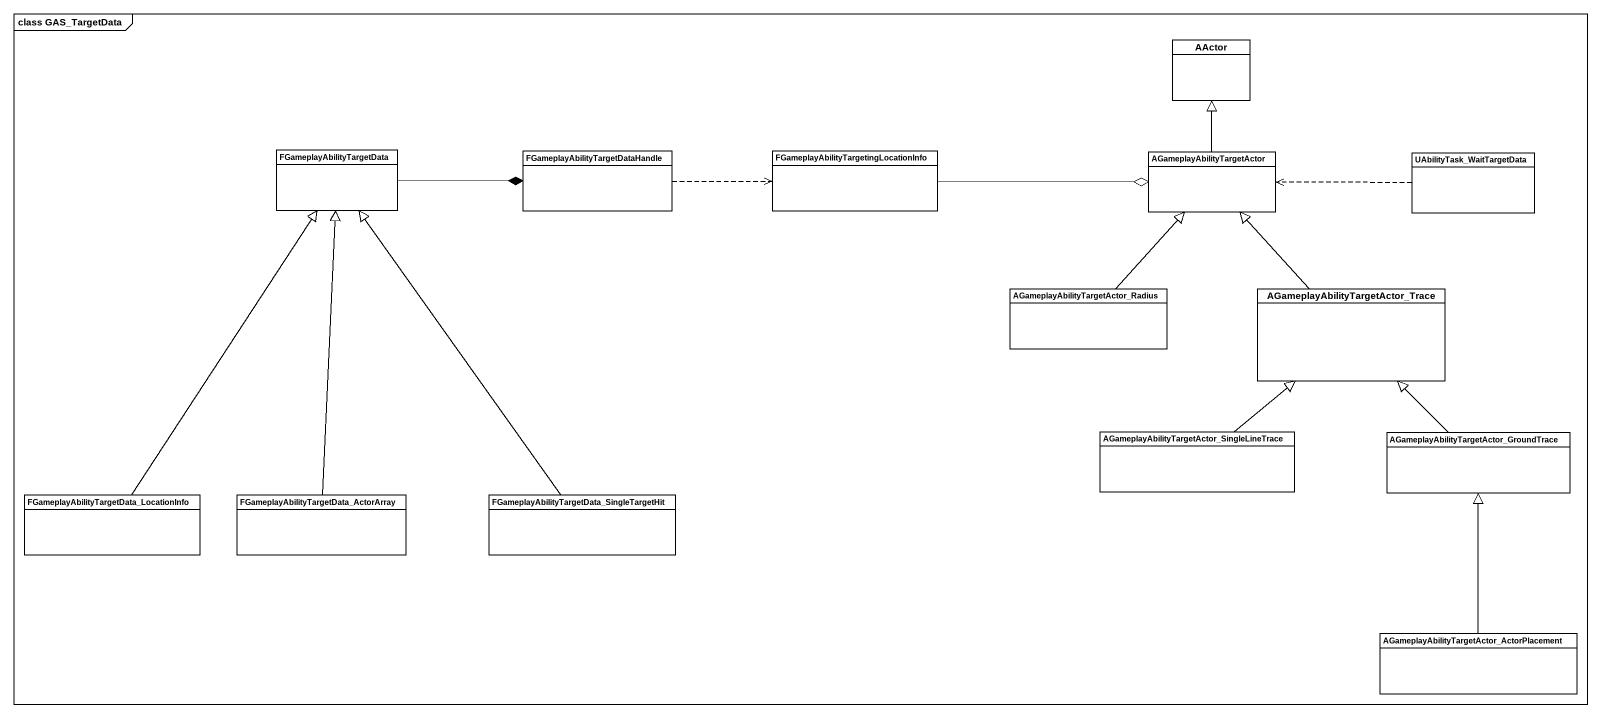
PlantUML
@startuml
mainframe class GAS_TargetData
hide circle
hide empty members
class AActor
class FGameplayAbilityTargetData
class "FGameplayAbilityTargetDataHandle" as FGameplayAbilityTargetDataHa
class "FGameplayAbilityTargetingLocationInfo" as FGameplayAbilityTargetingLoc
class AGameplayAbilityTargetActor
class UAbilityTask_WaitTargetData
class "AGameplayAbilityTargetActor_Radius" as AGameplayAbilityTargetActor_2
class "AGameplayAbilityTargetActor_Trace" as AGameplayAbilityTargetActor_3
class "AGameplayAbilityTargetActor_SingleLineTrace" as AGameplayAbilityTargetActor_4
class "AGameplayAbilityTargetActor_GroundTrace" as AGameplayAbilityTargetActor_5
class "FGameplayAbilityTargetData_LocationInfo" as FGameplayAbilityTargetData_2
class "FGameplayAbilityTargetData_ActorArray" as FGameplayAbilityTargetData_3
class "FGameplayAbilityTargetData_SingleTargetHit" as FGameplayAbilityTargetData_4
class "AGameplayAbilityTargetActor_ActorPlacement" as AGameplayAbilityTargetActor_6
FGameplayAbilityTargetData -right-* FGameplayAbilityTargetDataHa
FGameplayAbilityTargetDataHa .right.> FGameplayAbilityTargetingLoc
FGameplayAbilityTargetingLoc -right-o AGameplayAbilityTargetActor
AGameplayAbilityTargetActor -up-|> AActor
UAbilityTask_WaitTargetData .left.> AGameplayAbilityTargetActor
AGameplayAbilityTargetActor_2 -up-|> AGameplayAbilityTargetActor
AGameplayAbilityTargetActor_3 -up-|> AGameplayAbilityTargetActor
AGameplayAbilityTargetActor_4 -up-|> AGameplayAbilityTargetActor_3
AGameplayAbilityTargetActor_5 -up-|> AGameplayAbilityTargetActor_3
FGameplayAbilityTargetData_2 -up-|> FGameplayAbilityTargetData
FGameplayAbilityTargetData_3 -up-|> FGameplayAbilityTargetData
FGameplayAbilityTargetData_4 -up-|> FGameplayAbilityTargetData
AGameplayAbilityTargetActor_6 -up-|> AGameplayAbilityTargetActor_5
@enduml
